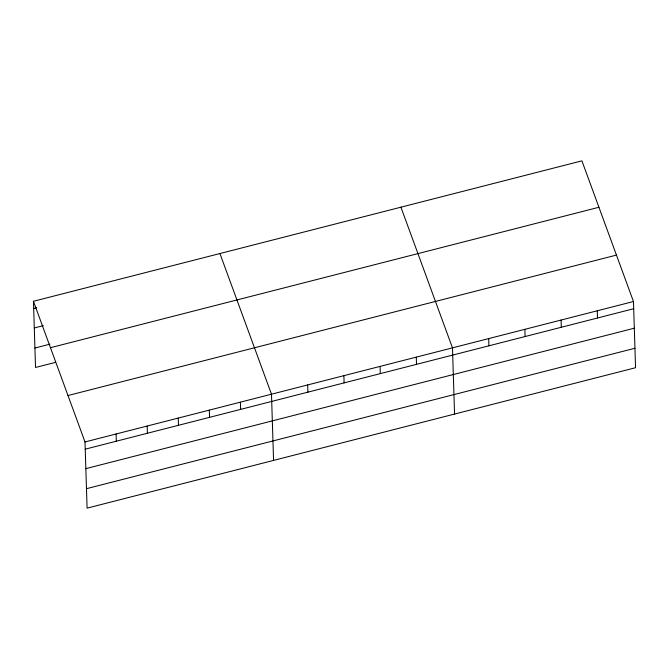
<?xml version="1.0" encoding="UTF-8"?>
<svg xmlns="http://www.w3.org/2000/svg" width="669" height="669" viewBox="0 0 669 669"><rect width="100%" height="100%" fill="white"/><g stroke="black" fill="none" stroke-linecap="round" stroke-linejoin="round"><path stroke-width="1" d="M33.45 301.284L581.913 160.853L633.468 301.518L635.55 367.716L87.087 508.147L85.005 441.95L33.45 301.284L35.532 367.482L55.586 362.347M33.676 308.501L36.686 307.732M34.286 327.969L43.309 325.652M34.922 348.014L49.958 344.167M50.468 347.704L598.922 207.273M67.995 395.53L616.458 255.098M85.005 441.95L633.468 301.518M85.231 449.175L633.694 308.735M85.849 468.635L634.312 328.203M86.477 488.688L634.94 348.256M400.923 207.189L452.478 347.863L454.56 414.061M219.925 253.534L271.489 394.208L273.562 460.406M597.275 310.792L597.501 318.009M561.074 320.058L561.299 327.275M524.872 329.324L525.098 336.549M488.679 338.598L488.905 345.814M416.277 357.129L416.503 364.354M380.084 366.403L380.31 373.62M343.883 375.669L344.109 382.885M307.681 384.934L307.907 392.159M240.405 402.161L240.631 409.386M209.322 410.122L209.556 417.339M178.247 418.083L178.472 425.3M147.163 426.036L147.397 433.261M116.088 433.997L116.314 441.214"/></g></svg>
